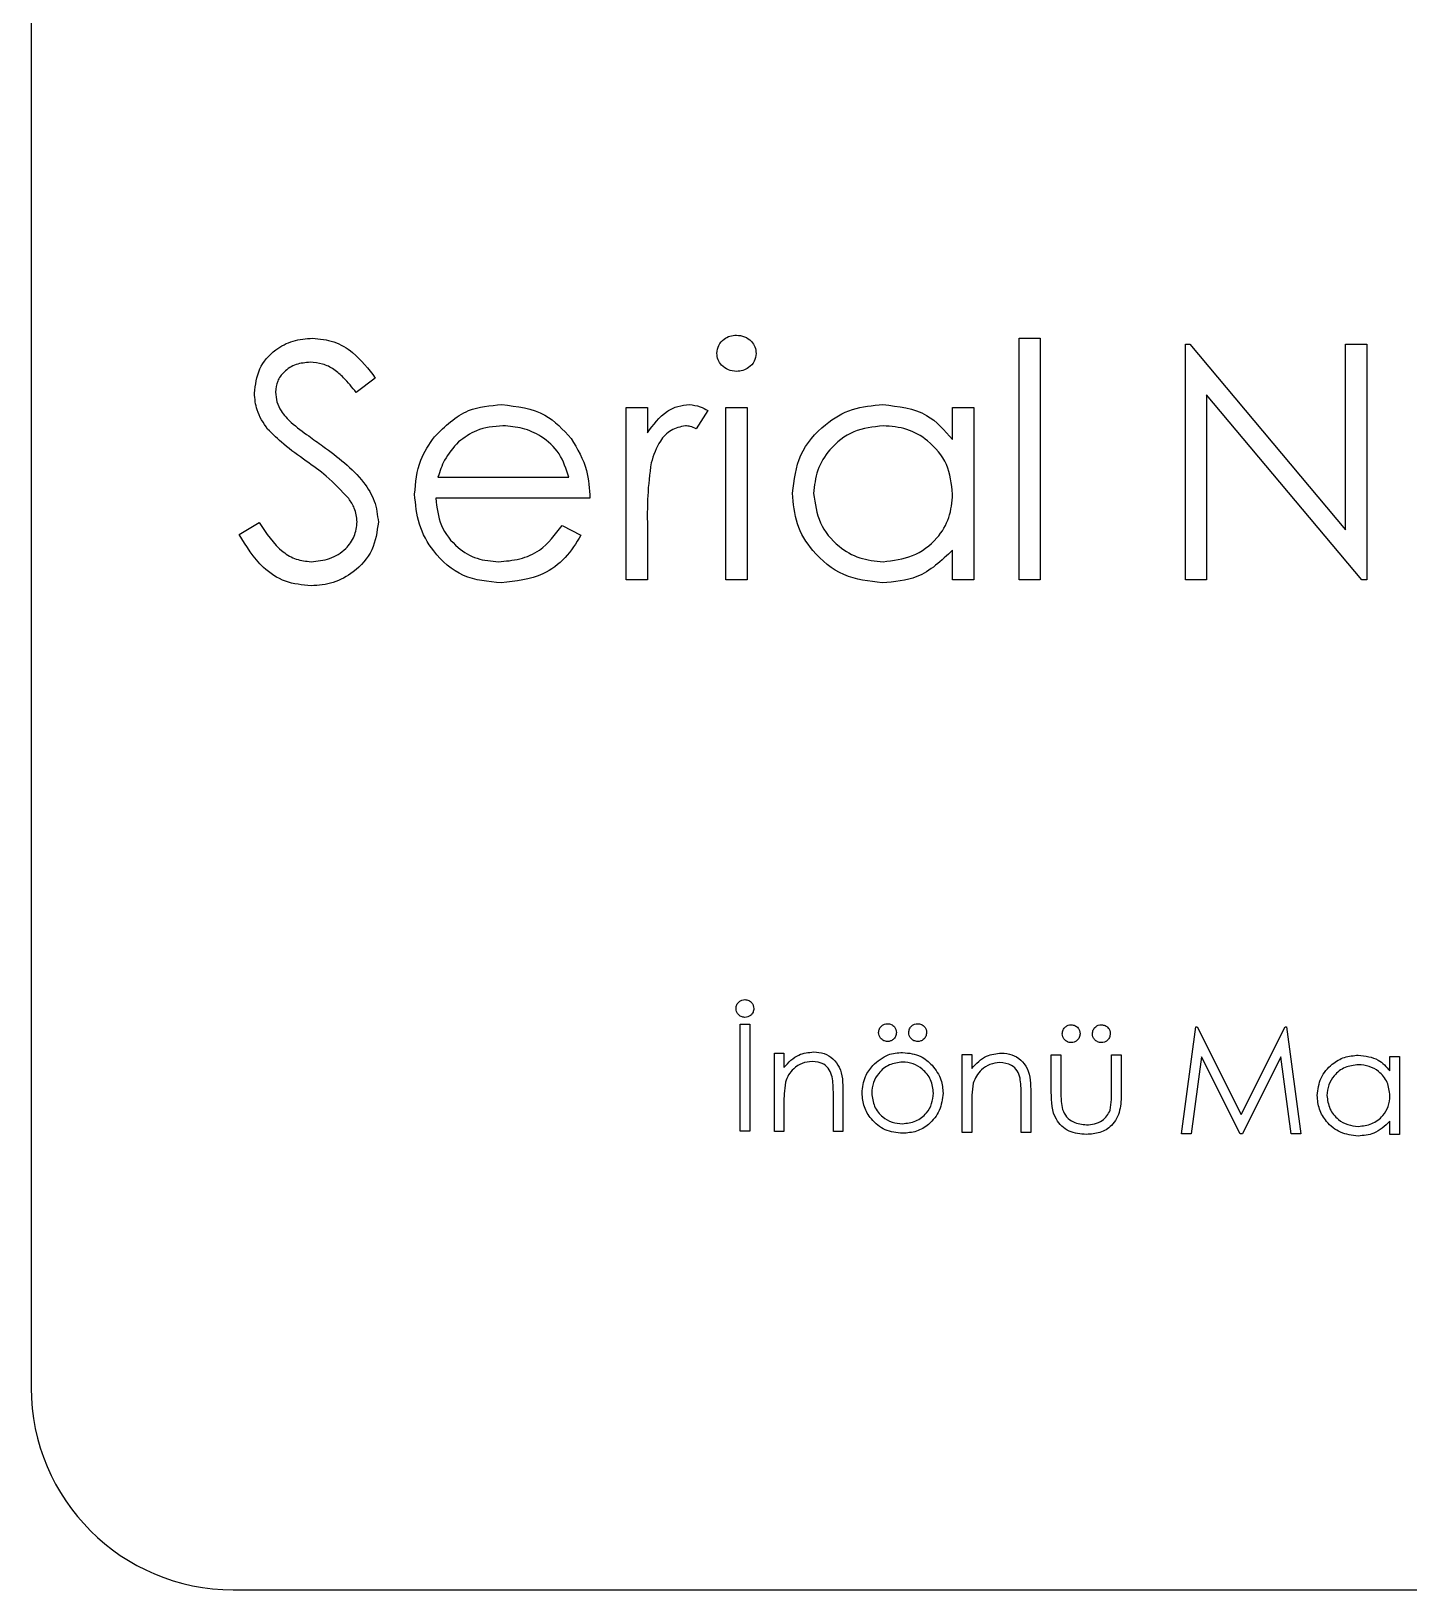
# Model space of a CAD drawing. Extents: x 150 to 4150, y 50 to 2920.
# Drawn here: x 1330.7 to 1371.6, y 2314.08 to 2360.37 of the extents above; entities that cross this region are included whole.
import ezdxf

# ---------------------------------------------------------------- set-up
doc = ezdxf.new("R2010")
doc.units = 0
doc.header["$LTSCALE"] = 10
doc.linetypes.add('SLD-KATı', pattern=[0])
doc.layers.get('0').update_dxf_attribs({"linetype": 'CONTINUOUS'})

msp = doc.modelspace()

# ---------------------------------------------------------------- linework, layer by layer
at = {"color": 7, "linetype": 'SLD-KATı'}
for p, q in [((1330.697, 2458.076), (1330.697, 2320.076)), ((1360.03, 2351.256), (1360.658, 2351.256)), ((1360.03, 2344.076), (1360.03, 2351.256)), ((1360.658, 2351.256), (1360.658, 2344.076)), ((1364.966, 2351.076), (1365.098, 2351.076)), ((1364.966, 2344.076), (1364.966, 2351.076)), ((1365.098, 2351.076), (1369.722, 2345.567)), ((1369.722, 2351.076), (1370.35, 2351.076)), ((1369.722, 2345.567), (1369.722, 2351.076)), ((1370.35, 2351.076), (1370.35, 2344.076)), ((1340.914, 2350.071), (1340.347, 2349.641)), ((1348.363, 2349.192), (1348.991, 2349.192)), ((1348.363, 2344.076), (1348.363, 2349.192)), ((1348.991, 2349.192), (1348.991, 2348.439)), ((1351.325, 2349.192), (1351.953, 2349.192)), ((1351.325, 2344.076), (1351.325, 2349.192)), ((1351.953, 2349.192), (1351.953, 2344.076)), ((1358.056, 2348.245), (1358.056, 2349.192)), ((1358.056, 2349.192), (1358.684, 2349.192)), ((1358.684, 2349.192), (1358.684, 2344.076)), ((1365.594, 2349.573), (1365.594, 2344.076)), ((1370.207, 2344.076), (1365.594, 2349.573)), ((1350.786, 2349.106), (1350.441, 2348.562)), ((1342.775, 2347.128), (1346.658, 2347.128)), ((1347.286, 2346.5), (1342.709, 2346.5)), ((1336.876, 2345.427), (1337.468, 2345.782)), ((1346.459, 2345.692), (1347.017, 2345.399)), ((1348.991, 2345.796), (1348.991, 2344.076)), ((1358.056, 2344.076), (1358.056, 2344.961)), ((1348.991, 2344.076), (1348.363, 2344.076)), ((1351.953, 2344.076), (1351.325, 2344.076)), ((1358.684, 2344.076), (1358.056, 2344.076)), ((1360.658, 2344.076), (1360.03, 2344.076)), ((1365.594, 2344.076), (1364.966, 2344.076)), ((1370.35, 2344.076), (1370.207, 2344.076)), ((1351.746, 2330.875), (1352.031, 2330.875)), ((1351.746, 2327.7), (1351.746, 2330.875)), ((1352.031, 2330.875), (1352.031, 2327.7)), ((1364.853, 2327.621), (1365.272, 2330.796)), ((1365.272, 2330.796), (1365.312, 2330.796)), ((1365.312, 2330.796), (1366.623, 2328.191)), ((1366.623, 2328.191), (1367.931, 2330.796)), ((1367.931, 2330.796), (1367.972, 2330.796)), ((1367.972, 2330.796), (1368.394, 2327.621)), ((1352.763, 2330.013), (1353.048, 2330.013)), ((1352.763, 2327.693), (1352.763, 2330.013)), ((1353.048, 2330.013), (1353.048, 2329.595)), ((1358.34, 2329.98), (1358.625, 2329.98)), ((1358.34, 2327.66), (1358.34, 2329.98)), ((1358.625, 2329.98), (1358.625, 2329.562)), ((1360.986, 2329.964), (1361.271, 2329.964)), ((1360.986, 2328.856), (1360.986, 2329.964)), ((1361.271, 2329.964), (1361.271, 2328.888)), ((1362.777, 2329.964), (1363.062, 2329.964)), ((1362.777, 2328.888), (1362.777, 2329.964)), ((1363.062, 2329.964), (1363.062, 2328.835)), ((1365.443, 2329.911), (1365.139, 2327.621)), ((1366.593, 2327.621), (1365.443, 2329.911)), ((1367.804, 2329.906), (1366.658, 2327.621)), ((1368.108, 2327.621), (1367.804, 2329.906)), ((1371.04, 2329.488), (1371.04, 2329.917)), ((1371.04, 2329.917), (1371.325, 2329.917)), ((1371.325, 2329.917), (1371.325, 2327.597)), ((1354.514, 2327.693), (1354.514, 2328.784)), ((1354.799, 2328.878), (1354.799, 2327.693)), ((1360.375, 2328.845), (1360.375, 2327.66)), ((1353.048, 2328.532), (1353.048, 2327.693)), ((1358.625, 2328.499), (1358.625, 2327.66)), ((1360.09, 2327.66), (1360.09, 2328.751)), ((1371.04, 2327.597), (1371.04, 2327.998)), ((1352.031, 2327.7), (1351.746, 2327.7)), ((1353.048, 2327.693), (1352.763, 2327.693)), ((1354.799, 2327.693), (1354.514, 2327.693)), ((1358.625, 2327.66), (1358.34, 2327.66)), ((1360.375, 2327.66), (1360.09, 2327.66)), ((1365.139, 2327.621), (1364.853, 2327.621)), ((1366.658, 2327.621), (1366.593, 2327.621)), ((1368.394, 2327.621), (1368.108, 2327.621)), ((1371.325, 2327.597), (1371.04, 2327.597)), ((1336.697, 2314.076), (1524.697, 2314.076))]:
    msp.add_line(p, q, dxfattribs=at)
msp.add_arc((1336.697, 2320.076), 6, 180, 270, dxfattribs=at)
for points, knots in [([(1337.325, 2349.622), (1337.355, 2349.871), (1337.416, 2350.368), (1337.894, 2350.907), (1338.465, 2351.206), (1338.855, 2351.239), (1339.05, 2351.256)], [0, 0, 0, 0, 0.279569, 0.558796, 0.779378, 1, 1, 1, 1]), ([(1339.05, 2351.256), (1339.265, 2351.235), (1339.696, 2351.193), (1340.371, 2350.781), (1340.708, 2350.34), (1340.914, 2350.071)], [0, 0, 0, 0, 0.279745, 0.5595, 1, 1, 1, 1]), ([(1351.056, 2350.804), (1351.067, 2350.887), (1351.09, 2351.052), (1351.254, 2351.226), (1351.441, 2351.33), (1351.571, 2351.341), (1351.636, 2351.346)], [0, 0, 0, 0, 0.279285, 0.558903, 0.779453, 1, 1, 1, 1]), ([(1351.636, 2351.346), (1351.719, 2351.337), (1351.885, 2351.32), (1352.077, 2351.179), (1352.202, 2351), (1352.215, 2350.87), (1352.222, 2350.804)], [0, 0, 0, 0, 0.279874, 0.559889, 0.77994, 1, 1, 1, 1]), ([(1338.979, 2350.538), (1338.837, 2350.527), (1338.553, 2350.505), (1338.212, 2350.287), (1337.987, 2349.987), (1337.964, 2349.764), (1337.953, 2349.652)], [0, 0, 0, 0, 0.280282, 0.559936, 0.779947, 1, 1, 1, 1]), ([(1340.347, 2349.641), (1340.226, 2349.791), (1340.026, 2350.039), (1339.698, 2350.338), (1339.355, 2350.509), (1339.105, 2350.528), (1338.979, 2350.538)], [0, 0, 0, 0, 0.340419, 0.560477, 0.780184, 1, 1, 1, 1]), ([(1351.636, 2350.269), (1351.554, 2350.278), (1351.39, 2350.295), (1351.201, 2350.435), (1351.077, 2350.611), (1351.063, 2350.74), (1351.056, 2350.804)], [0, 0, 0, 0, 0.279771, 0.559679, 0.779963, 1, 1, 1, 1]), ([(1352.222, 2350.804), (1352.21, 2350.722), (1352.186, 2350.557), (1352.018, 2350.386), (1351.831, 2350.283), (1351.701, 2350.273), (1351.636, 2350.269)], [0, 0, 0, 0, 0.279125, 0.558872, 0.779349, 1, 1, 1, 1]), ([(1337.716, 2348.557), (1337.593, 2348.738), (1337.372, 2349.063), (1337.339, 2349.451), (1337.325, 2349.622)], [0, 0, 0, 0, 0.559861, 1, 1, 1, 1]), ([(1337.953, 2349.652), (1337.961, 2349.554), (1337.978, 2349.359), (1338.129, 2349.037), (1338.306, 2348.857), (1338.414, 2348.747)], [0, 0, 0, 0, 0.279936, 0.559748, 1, 1, 1, 1]), ([(1342.67, 2348.328), (1342.984, 2348.637), (1343.547, 2349.191), (1344.326, 2349.254), (1344.67, 2349.282)], [0, 0, 0, 0, 0.558568, 1, 1, 1, 1]), ([(1344.67, 2349.282), (1345.124, 2349.229), (1345.938, 2349.135), (1346.487, 2348.538), (1346.73, 2348.275)], [0, 0, 0, 0, 0.5589243, 1, 1, 1, 1]), ([(1348.991, 2348.439), (1349.167, 2348.679), (1349.412, 2349.014), (1349.893, 2349.251), (1350.124, 2349.271), (1350.239, 2349.282)], [0, 0, 0, 0, 0.5587756, 0.7794797, 1, 1, 1, 1]), ([(1350.239, 2349.282), (1350.348, 2349.269), (1350.542, 2349.245), (1350.712, 2349.149), (1350.786, 2349.106)], [0, 0, 0, 0, 0.559246, 1, 1, 1, 1]), ([(1353.299, 2346.648), (1353.348, 2347.04), (1353.445, 2347.825), (1354.186, 2348.678), (1355.061, 2349.203), (1355.678, 2349.255), (1355.986, 2349.282)], [0, 0, 0, 0, 0.279415, 0.559184, 0.779552, 1, 1, 1, 1]), ([(1355.986, 2349.282), (1356.447, 2349.229), (1357.273, 2349.136), (1357.816, 2348.518), (1358.056, 2348.245)], [0, 0, 0, 0, 0.559059, 1, 1, 1, 1]), ([(1338.414, 2348.747), (1338.587, 2348.613), (1338.895, 2348.374), (1339.215, 2348.149), (1339.355, 2348.05)], [0, 0, 0, 0, 0.5599068, 1, 1, 1, 1]), ([(1338.863, 2347.604), (1338.635, 2347.766), (1338.228, 2348.054), (1337.872, 2348.403), (1337.716, 2348.557)], [0, 0, 0, 0, 0.560404, 1, 1, 1, 1]), ([(1342.081, 2346.62), (1342.112, 2346.968), (1342.168, 2347.589), (1342.517, 2348.102), (1342.67, 2348.328)], [0, 0, 0, 0, 0.559439, 1, 1, 1, 1]), ([(1344.702, 2348.653), (1344.431, 2348.63), (1343.945, 2348.588), (1343.556, 2348.3), (1343.384, 2348.174)], [0, 0, 0, 0, 0.559457, 1, 1, 1, 1]), ([(1346.658, 2347.128), (1346.581, 2347.37), (1346.428, 2347.854), (1345.891, 2348.34), (1345.295, 2348.607), (1344.9, 2348.638), (1344.702, 2348.653)], [0, 0, 0, 0, 0.280145, 0.559196, 0.779602, 1, 1, 1, 1]), ([(1346.73, 2348.275), (1346.912, 2347.967), (1347.238, 2347.416), (1347.271, 2346.78), (1347.286, 2346.5)], [0, 0, 0, 0, 0.558902, 1, 1, 1, 1]), ([(1350.12, 2348.653), (1349.972, 2348.621), (1349.675, 2348.557), (1349.294, 2348.145), (1349.176, 2347.776), (1349.104, 2347.551)], [0, 0, 0, 0, 0.278322, 0.558743, 1, 1, 1, 1]), ([(1350.441, 2348.562), (1350.384, 2348.589), (1350.282, 2348.636), (1350.169, 2348.648), (1350.12, 2348.653)], [0, 0, 0, 0, 0.560433, 1, 1, 1, 1]), ([(1355.994, 2348.653), (1355.694, 2348.618), (1355.095, 2348.549), (1354.413, 2348.015), (1354.004, 2347.347), (1353.953, 2346.876), (1353.927, 2346.641)], [0, 0, 0, 0, 0.279767, 0.559295, 0.779728, 1, 1, 1, 1]), ([(1358.056, 2346.623), (1358.022, 2346.926), (1357.955, 2347.533), (1357.389, 2348.2), (1356.708, 2348.597), (1356.232, 2348.635), (1355.994, 2348.653)], [0, 0, 0, 0, 0.279655, 0.559213, 0.779487, 1, 1, 1, 1]), ([(1339.355, 2348.05), (1339.794, 2347.725), (1340.405, 2347.273), (1340.926, 2346.43), (1340.978, 2346.004), (1341.004, 2345.791)], [0, 0, 0, 0, 0.560101, 0.780275, 1, 1, 1, 1]), ([(1343.384, 2348.174), (1343.231, 2348.001), (1342.958, 2347.692), (1342.831, 2347.3), (1342.775, 2347.128)], [0, 0, 0, 0, 0.558791, 1, 1, 1, 1]), ([(1340.125, 2346.488), (1339.909, 2346.719), (1339.524, 2347.132), (1339.065, 2347.46), (1338.863, 2347.604)], [0, 0, 0, 0, 0.5595127, 1, 1, 1, 1]), ([(1349.104, 2347.551), (1349.062, 2347.225), (1348.988, 2346.642), (1348.99, 2346.054), (1348.991, 2345.796)], [0, 0, 0, 0, 0.559629, 1, 1, 1, 1]), ([(1340.376, 2345.801), (1340.359, 2345.941), (1340.328, 2346.19), (1340.187, 2346.397), (1340.125, 2346.488)], [0, 0, 0, 0, 0.559002, 1, 1, 1, 1]), ([(1344.654, 2343.987), (1344.265, 2344.022), (1343.488, 2344.091), (1342.651, 2344.838), (1342.165, 2345.712), (1342.109, 2346.317), (1342.081, 2346.62)], [0, 0, 0, 0, 0.279886, 0.558866, 0.779467, 1, 1, 1, 1]), ([(1342.709, 2346.5), (1342.742, 2346.222), (1342.806, 2345.669), (1343.301, 2345.042), (1343.922, 2344.668), (1344.358, 2344.633), (1344.576, 2344.615)], [0, 0, 0, 0, 0.279969, 0.559355, 0.779522, 1, 1, 1, 1]), ([(1355.966, 2343.987), (1355.573, 2344.033), (1354.786, 2344.125), (1353.916, 2344.848), (1353.379, 2345.721), (1353.326, 2346.339), (1353.299, 2346.648)], [0, 0, 0, 0, 0.27957, 0.559339, 0.779584, 1, 1, 1, 1]), ([(1353.927, 2346.641), (1353.97, 2346.342), (1354.054, 2345.745), (1354.605, 2345.078), (1355.282, 2344.684), (1355.753, 2344.638), (1355.989, 2344.615)], [0, 0, 0, 0, 0.279443, 0.559152, 0.779568, 1, 1, 1, 1]), ([(1355.989, 2344.615), (1356.289, 2344.651), (1356.888, 2344.723), (1357.587, 2345.237), (1357.994, 2345.914), (1358.035, 2346.386), (1358.056, 2346.623)], [0, 0, 0, 0, 0.279825, 0.559391, 0.779597, 1, 1, 1, 1]), ([(1337.468, 2345.782), (1337.676, 2345.462), (1337.966, 2345.016), (1338.559, 2344.661), (1338.856, 2344.63), (1339.005, 2344.615)], [0, 0, 0, 0, 0.559326, 0.779783, 1, 1, 1, 1]), ([(1339.005, 2344.615), (1339.193, 2344.634), (1339.569, 2344.672), (1340.029, 2344.954), (1340.321, 2345.358), (1340.358, 2345.653), (1340.376, 2345.801)], [0, 0, 0, 0, 0.280277, 0.560152, 0.780151, 1, 1, 1, 1]), ([(1341.004, 2345.791), (1340.965, 2345.505), (1340.887, 2344.932), (1340.327, 2344.322), (1339.681, 2343.952), (1339.23, 2343.915), (1339.005, 2343.897)], [0, 0, 0, 0, 0.2791671, 0.5590746, 0.7794471, 1, 1, 1, 1]), ([(1344.576, 2344.615), (1344.787, 2344.633), (1345.21, 2344.668), (1345.928, 2344.973), (1346.258, 2345.42), (1346.459, 2345.692)], [0, 0, 0, 0, 0.280533, 0.560967, 1, 1, 1, 1]), ([(1339.005, 2343.897), (1338.746, 2343.923), (1338.228, 2343.975), (1337.43, 2344.502), (1337.086, 2345.076), (1336.876, 2345.427)], [0, 0, 0, 0, 0.279876, 0.559666, 1, 1, 1, 1]), ([(1347.017, 2345.399), (1346.874, 2345.167), (1346.589, 2344.705), (1345.784, 2344.11), (1345.082, 2344.034), (1344.654, 2343.987)], [0, 0, 0, 0, 0.280925, 0.561409, 1, 1, 1, 1]), ([(1358.056, 2344.961), (1357.724, 2344.647), (1357.131, 2344.083), (1356.323, 2344.016), (1355.966, 2343.987)], [0, 0, 0, 0, 0.558765, 1, 1, 1, 1]), ([(1351.624, 2331.343), (1351.628, 2331.382), (1351.638, 2331.46), (1351.71, 2331.545), (1351.796, 2331.599), (1351.858, 2331.605), (1351.888, 2331.607)], [0, 0, 0, 0, 0.279549, 0.559234, 0.779531, 1, 1, 1, 1]), ([(1351.888, 2331.607), (1351.927, 2331.603), (1352.006, 2331.594), (1352.091, 2331.521), (1352.145, 2331.435), (1352.15, 2331.373), (1352.153, 2331.343)], [0, 0, 0, 0, 0.2794781, 0.5591783, 0.7795834, 1, 1, 1, 1]), ([(1351.888, 2331.078), (1351.849, 2331.083), (1351.771, 2331.093), (1351.685, 2331.164), (1351.632, 2331.251), (1351.627, 2331.312), (1351.624, 2331.343)], [0, 0, 0, 0, 0.279596, 0.559286, 0.779714, 1, 1, 1, 1]), ([(1352.153, 2331.343), (1352.148, 2331.304), (1352.139, 2331.226), (1352.067, 2331.14), (1351.98, 2331.086), (1351.919, 2331.081), (1351.888, 2331.078)], [0, 0, 0, 0, 0.279526, 0.559368, 0.779664, 1, 1, 1, 1]), ([(1355.857, 2330.628), (1355.862, 2330.667), (1355.871, 2330.745), (1355.943, 2330.831), (1356.029, 2330.885), (1356.091, 2330.89), (1356.121, 2330.893)], [0, 0, 0, 0, 0.279537, 0.559184, 0.779511, 1, 1, 1, 1]), ([(1356.121, 2330.364), (1356.083, 2330.368), (1356.005, 2330.378), (1355.918, 2330.45), (1355.866, 2330.537), (1355.86, 2330.598), (1355.857, 2330.628)], [0, 0, 0, 0, 0.279596, 0.559286, 0.779714, 1, 1, 1, 1]), ([(1356.121, 2330.893), (1356.161, 2330.888), (1356.239, 2330.88), (1356.324, 2330.806), (1356.379, 2330.721), (1356.384, 2330.659), (1356.386, 2330.628)], [0, 0, 0, 0, 0.279444, 0.559187, 0.779432, 1, 1, 1, 1]), ([(1356.386, 2330.628), (1356.382, 2330.589), (1356.372, 2330.511), (1356.3, 2330.425), (1356.213, 2330.372), (1356.152, 2330.366), (1356.121, 2330.364)], [0, 0, 0, 0, 0.279572, 0.559281, 0.779605, 1, 1, 1, 1]), ([(1356.752, 2330.628), (1356.757, 2330.667), (1356.767, 2330.745), (1356.839, 2330.831), (1356.925, 2330.885), (1356.986, 2330.89), (1357.017, 2330.893)], [0, 0, 0, 0, 0.279533, 0.559214, 0.779506, 1, 1, 1, 1]), ([(1357.017, 2330.364), (1356.978, 2330.368), (1356.9, 2330.378), (1356.814, 2330.45), (1356.761, 2330.537), (1356.755, 2330.598), (1356.752, 2330.628)], [0, 0, 0, 0, 0.279598, 0.55929, 0.77972, 1, 1, 1, 1]), ([(1357.017, 2330.893), (1357.056, 2330.888), (1357.134, 2330.88), (1357.22, 2330.806), (1357.274, 2330.721), (1357.279, 2330.659), (1357.282, 2330.628)], [0, 0, 0, 0, 0.279482, 0.559219, 0.779437, 1, 1, 1, 1]), ([(1357.282, 2330.628), (1357.277, 2330.589), (1357.268, 2330.511), (1357.195, 2330.425), (1357.109, 2330.372), (1357.048, 2330.366), (1357.017, 2330.364)], [0, 0, 0, 0, 0.279553, 0.559252, 0.779568, 1, 1, 1, 1]), ([(1361.311, 2330.595), (1361.316, 2330.634), (1361.325, 2330.712), (1361.398, 2330.798), (1361.484, 2330.852), (1361.545, 2330.857), (1361.576, 2330.86)], [0, 0, 0, 0, 0.279542, 0.55923, 0.779529, 1, 1, 1, 1]), ([(1361.576, 2330.86), (1361.615, 2330.855), (1361.693, 2330.846), (1361.778, 2330.773), (1361.833, 2330.688), (1361.838, 2330.626), (1361.84, 2330.595)], [0, 0, 0, 0, 0.279513, 0.55917, 0.779412, 1, 1, 1, 1]), ([(1362.207, 2330.595), (1362.212, 2330.634), (1362.221, 2330.712), (1362.293, 2330.798), (1362.379, 2330.852), (1362.441, 2330.857), (1362.471, 2330.86)], [0, 0, 0, 0, 0.279545, 0.5592, 0.779533, 1, 1, 1, 1]), ([(1362.471, 2330.86), (1362.511, 2330.855), (1362.589, 2330.846), (1362.674, 2330.773), (1362.729, 2330.688), (1362.733, 2330.626), (1362.736, 2330.595)], [0, 0, 0, 0, 0.2794816, 0.5591501, 0.7794028, 1, 1, 1, 1]), ([(1361.576, 2330.331), (1361.537, 2330.335), (1361.459, 2330.345), (1361.373, 2330.417), (1361.32, 2330.503), (1361.314, 2330.565), (1361.311, 2330.595)], [0, 0, 0, 0, 0.279598, 0.55929, 0.77972, 1, 1, 1, 1]), ([(1361.84, 2330.595), (1361.836, 2330.556), (1361.827, 2330.478), (1361.754, 2330.392), (1361.668, 2330.339), (1361.607, 2330.333), (1361.576, 2330.331)], [0, 0, 0, 0, 0.279526, 0.559368, 0.779664, 1, 1, 1, 1]), ([(1362.471, 2330.331), (1362.432, 2330.335), (1362.355, 2330.345), (1362.268, 2330.417), (1362.215, 2330.503), (1362.21, 2330.565), (1362.207, 2330.595)], [0, 0, 0, 0, 0.279596, 0.559286, 0.779714, 1, 1, 1, 1]), ([(1362.736, 2330.595), (1362.731, 2330.556), (1362.722, 2330.478), (1362.65, 2330.392), (1362.563, 2330.339), (1362.502, 2330.333), (1362.471, 2330.331)], [0, 0, 0, 0, 0.2795338, 0.5593562, 0.7796574, 1, 1, 1, 1]), ([(1353.048, 2329.595), (1353.184, 2329.741), (1353.426, 2330.002), (1353.777, 2330.038), (1353.931, 2330.054)], [0, 0, 0, 0, 0.559148, 1, 1, 1, 1]), ([(1353.881, 2329.769), (1353.781, 2329.759), (1353.58, 2329.738), (1353.344, 2329.575), (1353.172, 2329.379), (1353.119, 2329.229), (1353.092, 2329.155)], [0, 0, 0, 0, 0.279554, 0.559388, 0.779743, 1, 1, 1, 1]), ([(1354.48, 2329.312), (1354.457, 2329.386), (1354.412, 2329.534), (1354.205, 2329.737), (1354.004, 2329.757), (1353.881, 2329.769)], [0, 0, 0, 0, 0.28114, 0.561294, 1, 1, 1, 1]), ([(1353.931, 2330.054), (1354.035, 2330.045), (1354.243, 2330.027), (1354.516, 2329.86), (1354.793, 2329.489), (1354.796, 2329.13), (1354.799, 2328.878)], [0, 0, 0, 0, 0.187019, 0.373885, 0.560616, 1, 1, 1, 1]), ([(1356.569, 2329.753), (1356.434, 2329.737), (1356.162, 2329.703), (1355.865, 2329.45), (1355.681, 2329.149), (1355.663, 2328.936), (1355.653, 2328.829)], [0, 0, 0, 0, 0.279495, 0.559248, 0.779566, 1, 1, 1, 1]), ([(1355.686, 2329.654), (1355.83, 2329.778), (1356.086, 2330.001), (1356.422, 2330.027), (1356.571, 2330.038)], [0, 0, 0, 0, 0.558859, 1, 1, 1, 1]), ([(1357.485, 2328.829), (1357.47, 2328.965), (1357.438, 2329.236), (1357.187, 2329.535), (1356.889, 2329.724), (1356.676, 2329.743), (1356.569, 2329.753)], [0, 0, 0, 0, 0.279597, 0.559398, 0.779659, 1, 1, 1, 1]), ([(1356.571, 2330.038), (1356.759, 2330.018), (1357.096, 2329.983), (1357.343, 2329.756), (1357.452, 2329.656)], [0, 0, 0, 0, 0.559175, 1, 1, 1, 1]), ([(1358.625, 2329.562), (1358.76, 2329.708), (1359.002, 2329.969), (1359.353, 2330.005), (1359.508, 2330.021)], [0, 0, 0, 0, 0.55915, 1, 1, 1, 1]), ([(1359.458, 2329.736), (1359.357, 2329.726), (1359.156, 2329.705), (1358.92, 2329.542), (1358.748, 2329.346), (1358.695, 2329.196), (1358.669, 2329.122)], [0, 0, 0, 0, 0.279542, 0.5593605, 0.7796915, 1, 1, 1, 1]), ([(1360.056, 2329.279), (1360.034, 2329.353), (1359.988, 2329.501), (1359.782, 2329.704), (1359.581, 2329.724), (1359.458, 2329.736)], [0, 0, 0, 0, 0.281202, 0.561359, 1, 1, 1, 1]), ([(1359.508, 2330.021), (1359.612, 2330.012), (1359.82, 2329.994), (1360.093, 2329.826), (1360.37, 2329.456), (1360.373, 2329.097), (1360.375, 2328.845)], [0, 0, 0, 0, 0.187032, 0.373903, 0.560604, 1, 1, 1, 1]), ([(1368.882, 2328.764), (1368.904, 2328.941), (1368.948, 2329.297), (1369.285, 2329.684), (1369.682, 2329.922), (1369.961, 2329.946), (1370.101, 2329.958)], [0, 0, 0, 0, 0.279416, 0.559186, 0.779553, 1, 1, 1, 1]), ([(1370.101, 2329.958), (1370.31, 2329.934), (1370.685, 2329.892), (1370.931, 2329.612), (1371.04, 2329.488)], [0, 0, 0, 0, 0.5590652, 1, 1, 1, 1]), ([(1354.514, 2328.784), (1354.514, 2328.884), (1354.515, 2329.06), (1354.491, 2329.235), (1354.48, 2329.312)], [0, 0, 0, 0, 0.560282, 1, 1, 1, 1]), ([(1355.368, 2328.831), (1355.385, 2329.002), (1355.415, 2329.308), (1355.604, 2329.548), (1355.686, 2329.654)], [0, 0, 0, 0, 0.5593121, 1, 1, 1, 1]), ([(1357.452, 2329.656), (1357.555, 2329.518), (1357.738, 2329.27), (1357.76, 2328.965), (1357.77, 2328.831)], [0, 0, 0, 0, 0.559178, 1, 1, 1, 1]), ([(1360.09, 2328.751), (1360.091, 2328.85), (1360.092, 2329.027), (1360.067, 2329.202), (1360.056, 2329.279)], [0, 0, 0, 0, 0.560217, 1, 1, 1, 1]), ([(1370.105, 2329.673), (1369.969, 2329.657), (1369.697, 2329.626), (1369.388, 2329.384), (1369.202, 2329.08), (1369.179, 2328.867), (1369.167, 2328.76)], [0, 0, 0, 0, 0.279769, 0.559305, 0.779702, 1, 1, 1, 1]), ([(1371.04, 2328.752), (1371.024, 2328.89), (1370.994, 2329.165), (1370.738, 2329.467), (1370.429, 2329.648), (1370.213, 2329.665), (1370.105, 2329.673)], [0, 0, 0, 0, 0.279684, 0.559204, 0.779489, 1, 1, 1, 1]), ([(1353.092, 2329.155), (1353.076, 2329.039), (1353.048, 2328.832), (1353.048, 2328.624), (1353.048, 2328.532)], [0, 0, 0, 0, 0.55962, 1, 1, 1, 1]), ([(1356.571, 2327.636), (1356.393, 2327.654), (1356.037, 2327.69), (1355.646, 2328.02), (1355.407, 2328.414), (1355.381, 2328.692), (1355.368, 2328.831)], [0, 0, 0, 0, 0.2797718, 0.5591885, 0.7795912, 1, 1, 1, 1]), ([(1355.653, 2328.829), (1355.67, 2328.695), (1355.704, 2328.427), (1355.947, 2328.123), (1356.253, 2327.95), (1356.464, 2327.931), (1356.569, 2327.921)], [0, 0, 0, 0, 0.27963, 0.559187, 0.779502, 1, 1, 1, 1]), ([(1356.569, 2327.921), (1356.704, 2327.937), (1356.973, 2327.967), (1357.277, 2328.209), (1357.454, 2328.512), (1357.475, 2328.723), (1357.485, 2328.829)], [0, 0, 0, 0, 0.279737, 0.559111, 0.779587, 1, 1, 1, 1]), ([(1357.77, 2328.831), (1357.748, 2328.654), (1357.705, 2328.301), (1357.385, 2327.905), (1356.988, 2327.668), (1356.71, 2327.647), (1356.571, 2327.636)], [0, 0, 0, 0, 0.279523, 0.559392, 0.779511, 1, 1, 1, 1]), ([(1358.669, 2329.122), (1358.653, 2329.006), (1358.624, 2328.799), (1358.625, 2328.591), (1358.625, 2328.499)], [0, 0, 0, 0, 0.559687, 1, 1, 1, 1]), ([(1362.026, 2327.603), (1361.849, 2327.617), (1361.497, 2327.645), (1361.004, 2328.109), (1360.992, 2328.572), (1360.986, 2328.856)], [0, 0, 0, 0, 0.2809754, 0.559782, 1, 1, 1, 1]), ([(1361.271, 2328.888), (1361.27, 2328.786), (1361.27, 2328.604), (1361.302, 2328.424), (1361.316, 2328.346)], [0, 0, 0, 0, 0.560438, 1, 1, 1, 1]), ([(1363.062, 2328.835), (1363.059, 2328.661), (1363.054, 2328.317), (1362.831, 2327.864), (1362.433, 2327.629), (1362.162, 2327.612), (1362.026, 2327.603)], [0, 0, 0, 0, 0.281486, 0.559632, 0.779286, 1, 1, 1, 1]), ([(1362.73, 2328.323), (1362.747, 2328.428), (1362.778, 2328.615), (1362.777, 2328.805), (1362.777, 2328.888)], [0, 0, 0, 0, 0.559384, 1, 1, 1, 1]), ([(1361.316, 2328.346), (1361.351, 2328.268), (1361.421, 2328.112), (1361.676, 2327.927), (1361.895, 2327.903), (1362.028, 2327.888)], [0, 0, 0, 0, 0.280139, 0.560574, 1, 1, 1, 1]), ([(1362.028, 2327.888), (1362.111, 2327.893), (1362.276, 2327.903), (1362.487, 2328.002), (1362.647, 2328.146), (1362.702, 2328.264), (1362.73, 2328.323)], [0, 0, 0, 0, 0.280292, 0.560019, 0.780078, 1, 1, 1, 1]), ([(1370.092, 2327.556), (1369.914, 2327.577), (1369.557, 2327.619), (1369.162, 2327.947), (1368.918, 2328.343), (1368.894, 2328.623), (1368.882, 2328.764)], [0, 0, 0, 0, 0.279574, 0.55934, 0.779595, 1, 1, 1, 1]), ([(1369.167, 2328.76), (1369.186, 2328.625), (1369.225, 2328.354), (1369.475, 2328.051), (1369.782, 2327.873), (1369.995, 2327.852), (1370.102, 2327.841)], [0, 0, 0, 0, 0.279415, 0.559145, 0.779566, 1, 1, 1, 1]), ([(1370.102, 2327.841), (1370.238, 2327.858), (1370.51, 2327.891), (1370.827, 2328.123), (1371.012, 2328.43), (1371.03, 2328.645), (1371.04, 2328.752)], [0, 0, 0, 0, 0.2798192, 0.5593725, 0.7796231, 1, 1, 1, 1]), ([(1371.04, 2327.998), (1370.889, 2327.856), (1370.62, 2327.6), (1370.254, 2327.57), (1370.092, 2327.556)], [0, 0, 0, 0, 0.558738, 1, 1, 1, 1])]:
    msp.add_open_spline(points, degree=3, knots=knots, dxfattribs=at)

doc.saveas('drawing.dxf')
